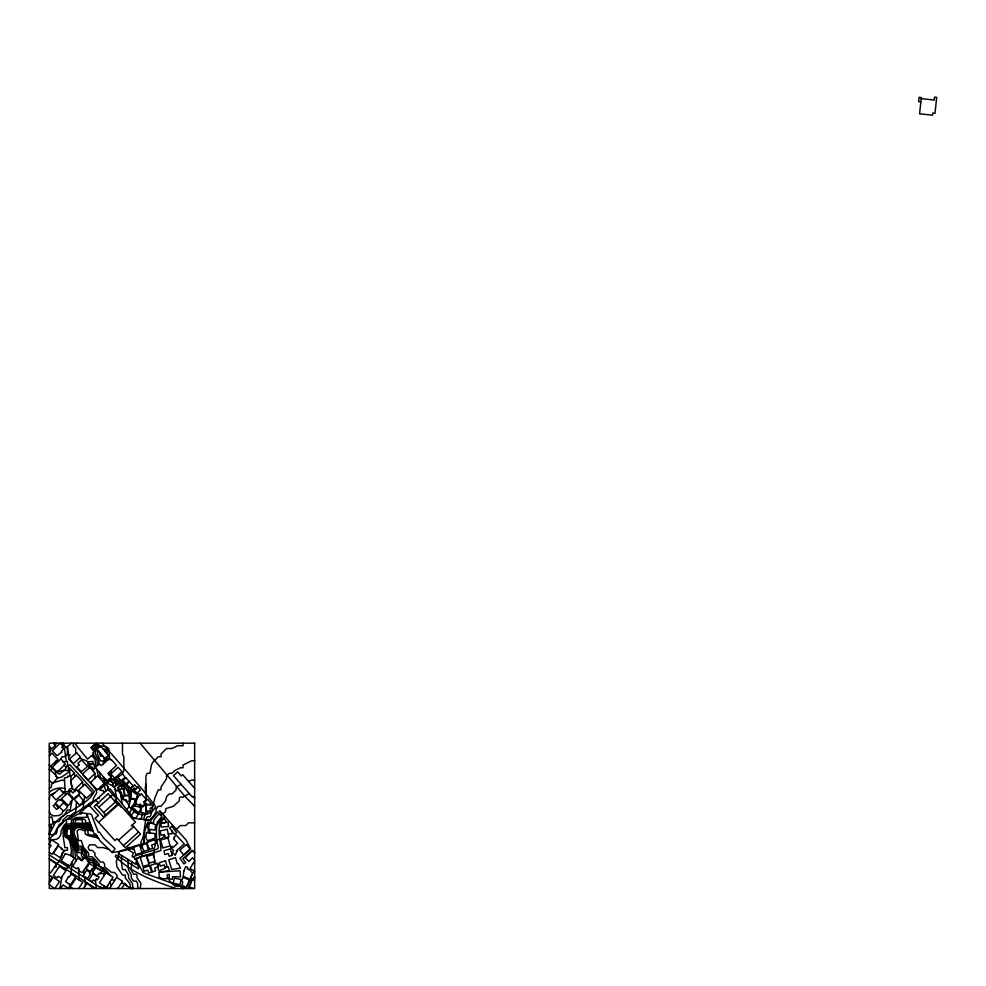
<?xml version="1.0" encoding="UTF-8"?>
<svg xmlns="http://www.w3.org/2000/svg" width="986" height="986" viewBox="0 0 986 986"><rect width="100%" height="100%" fill="white"/><g stroke="black" fill="none" stroke-linecap="round" stroke-linejoin="round"><path stroke-width="1.48" d="M142.415 812.723L141.75 817.32L140.283 819.095M72.064 800.225L70.203 809.987L67.442 809.987L64.694 814.559L61.378 817.32L59.185 821.449L52.961 821.954M72.163 798.167L72.163 796.996M69.587 884.319L69.501 888.534M84.599 796.368L82.775 810.578M116.151 796.454L115.017 788.652M149.884 829.423L149.687 832.911M63.116 810.665L61.945 813.462L59.185 815.484L53.688 815.94L50.927 814.559L49.3 811.946M76.489 801.84L75.7 811.811L70.203 815.742L67.442 815.742L62.857 820.069L62.857 822.817L57.533 828.326L56.436 833.823L50.927 834.92L49.559 833.823L49.547 831.395L51.272 830.101L50.668 826.946L51.371 826.81L51.136 825.615L49.3 825.96M70.807 874.705L72.163 861.924M155.677 824.703L154.962 830.089L148.455 829.226L149.342 822.62L153.533 823.174L153.804 820.069L158.265 814.559L161.026 814.559L165.599 811.811L165.599 809.062L166.523 808.36L173.413 806.302L179.353 800.805L179.353 798.044L180.29 797.119L183.039 797.119L189.287 793.545M137.769 888.534L137.633 883.37L136.253 881.077L133.504 881.077L131.298 877.86L131.298 875.112L128.488 869.603L127.736 859.287M139.593 807.078L139.975 804.403M183.039 743.185L183.039 745.761L177.529 745.761L172.032 748.51L166.523 748.51L161.026 754.019L161.026 756.767L158.265 756.767L152.768 762.277L151.388 765.025L150.008 773.283L147.259 773.283L145.879 776.031L146.162 800.607M145.632 813.339L143.364 819.612L149.453 820.426L152.386 818.59L157.933 811.823L161.914 816.531L157.304 822.151L156.429 828.61L156.515 839.838L158.426 847.713L157.661 848.897L135.131 855.922L133.344 856.748L133.677 857.389M86.854 813.697L86.706 817.32L75.7 817.542L71.485 820.069L71.485 822.817L70.203 823.951L67.442 823.951C59.665 829.768 64.509 839.739 64.694 847.59L67.442 847.59L67.442 850.339L64.694 850.339L62.857 852.175M73.038 857.204L72.952 848.28L70.203 839.332L65.877 836.584L65.286 831.075L65.939 828.326L67.442 826.588L70.203 826.588L75.306 822.817L75.7 819.834L81.209 819.612L82.306 820.069L82.306 822.817L86.706 824.37L90.724 824.506M66.407 766.184L65.963 768.328L59.986 774.072L57.804 773.517L49.3 765.432M139.223 812.23L136.253 817.875L133.369 818.047M134.897 805.895L135.489 803.837M140.135 888.534L140.973 883.37L137.029 877.86L137.029 875.112L136.253 874.2L133.504 874.2L131.052 869.603L131.927 861.887M49.842 751.233L49.904 755.103M50.15 750.235L50.902 748.238M73.814 743.185L72.952 745.761L75.7 748.51L75.7 753.489M63.868 802.875L64.349 801.68M49.3 799.535L49.904 795.295L55.056 792.547M64.176 869.504L64.694 868.235L67.442 868.235L67.837 864.919M49.3 838.692L53.688 834.957L59.222 824.641L91.784 801.951L92.438 802.789M50.594 770.263L52.492 767.539M60.922 758.9L65.261 764.076L59.283 770.103L56.646 771.545L52.184 767.244L60.922 758.9L61.945 756.767L64.694 756.767L67.442 754.019L67.442 746.821M88.099 806.289L89.467 803.553L91.476 803.553M92.709 802.555L93.596 798.044L96.788 792.547L95.161 787.826M122.227 804.083L120.292 792.226M136.536 811.811L133.504 812.365L131.298 815.447M148.233 848.404L148.615 847.627M50.927 769.598L50.459 770.547L49.3 769.437M78.942 869.763L78.51 870.391L81.813 872.598L82.651 872.043L89.085 862.516L87.31 860.938L87.877 859.965L84.02 857.808L81.998 860.84L77.783 858.153L72.976 865.671L73.149 866.743L76.366 868.666L78.017 867.729L78.781 868.222L78.214 869.307L78.917 869.8M132.962 805.463L129.523 813.216M54.822 745.687L56.227 743.358M97.244 864.759L95.704 867.286L102.014 870.835L103.222 868.124L97.244 864.759L95.149 861.357L92.216 858.917C88.95 859.928 85.585 856.304 86.546 853.1L81.209 846.013L78.449 846.013L77.82 842.081L74.197 833.823L74.197 831.075C75.922 824.518 84.365 828.413 87.964 831.075L87.964 833.823L89.467 834.748L97.01 835.943M142.169 846.58L140.591 848.182M49.3 881.681L52.184 877.035L49.3 875.161M60.676 888.534L62.931 884.898L68.773 888.534M194.649 877.515L193.576 879.192L190.434 877.873L193.059 872.511L194.649 872.068M117.778 888.534L122.498 881.188L116.582 877.38L109.557 888.534M131.298 888.534L132.309 888.534M78.67 888.534L82.799 882.236L76.07 878.119L70.24 886.993L72.73 888.534M49.3 883.271L53.207 877.318L59.53 881.509L54.822 888.534M121.635 888.534L124.446 884.269L130.855 888.485M49.547 838.1L51.371 839.665L49.3 844.176M49.3 848.133L51.075 845.458L49.3 844.275M83.453 888.534L87.039 883.456L92.573 887.363L91.747 888.534M81.998 812.895L81.209 814.005L78.449 814.005L72.952 816.704L70.203 819.144L67.442 819.144L66.53 820.069L66.53 822.817L63.77 825.578L61.021 831.075C61.502 834.476 59.653 838.014 56.436 839.332L51.654 839.85M194.649 876.492L193.811 877.589L194.649 878.243M86.854 813.66L94.163 834.107L95.778 833.971L100.079 840.836L112.219 852.508L115.103 848.736L103.481 837.841L99.487 832.024L98.317 832.394L91.341 814.214L79.619 812.526L95.999 799.905M126.528 849.291L127.995 847.59L133.406 847.023M49.3 769.302L56.264 775.206L55.524 776.068L57.582 777.855L52.739 783.414L49.3 780.419M49.3 751.85L50.483 750.568L49.3 749.372M56.288 761.044L55.056 762.277L55.056 764.495M56.498 864.044L59.185 861.357L61.945 855.848L61.945 853.1M129.117 806.745L126.615 809.58M143.783 851.066L141.75 853.1L141.75 855.848L136.253 859.299L134.638 859.299M155.529 842.069L158.265 839.332L161.026 839.332L164.662 835.697M173.98 829.127L177.529 828.326L180.29 825.578L185.787 825.578L188.548 822.817L194.649 822.817M118.135 783.821L114.203 787.629L116.878 790.994L118.899 789.293L117.593 787.777L119.885 785.842L114.228 780.382L108.99 779.297M49.3 833.946L55.697 822.139C66.481 810.43 87.224 805.808 94.323 791.548L70.068 764.828L68.354 765.493L68.49 772.457L60.824 777.436L57.817 777.855L55.82 775.723M49.3 755.67L51.962 753.193L57.977 759.405L50.693 766.171L49.3 764.68M139.889 845.865L141.01 844.842L141.01 842.081L143.253 836.584L145.657 820.069L147.259 816.753L150.008 816.753L151.104 814.559L154.827 798.044L158.265 789.798L161.026 789.798L161.026 787.038L166.523 778.78L166.523 776.031L169.284 773.283L172.032 773.283L174.781 770.522L180.29 767.774L183.039 767.774L183.039 765.025L191.296 760.896L194.649 760.588M122.474 773.825L117.691 777.449L121.167 780.838L125.025 777.251L122.474 773.825L123.866 770.522L123.866 756.767L122.486 754.019L122.486 743.185M154.247 816.322L149.49 820.019L133.677 818.429L110.161 788.96L108.213 788.936L89.516 805.735L98.255 815.471M98.785 807.177L112.749 794.63M98.526 815.225L95.013 818.38L114.931 840.54L117.087 838.605L125.345 847.787L140.48 834.193L132.223 824.999M114.475 800.891L116.631 798.956L107.893 789.219M103.641 812.587L115.448 801.975M98.563 822.336L119.109 803.873M132.075 818.306L131.52 817.702M131.15 825.972L135.464 822.09L115.559 799.917M118.542 840.22L133.677 826.625M123.398 845.631L138.545 832.024M49.3 792.251C53.454 788.43 59.912 787.161 65.125 788.529M56.424 743.185L55.426 744.036L54.748 743.185M52.64 783.328L51.494 784.289L51.494 787.038L49.3 788.578M53.293 782.785L61.945 780.16L64.423 780.567M77.031 743.185L75.503 744.442L87.52 759.084L93.645 754.019L92.696 752.873L94.274 751.566L90.971 747.548L96.246 743.185M188.683 781.467L191.296 780.16L194.649 780.062M128.143 849.649L130.744 848.736L134.17 849.513M51.173 839.973L49.3 839.234M49.3 817.505L51.888 816.95L53.367 823.84L49.3 824.715M49.3 834.427L49.3 833.712M62.784 761.771L67.553 761.537L67.553 765.641L66.062 767.157L63.88 765M112.219 852.508L123.817 850.745L145.115 843.252L143.722 839.357L144.782 831.124L147.875 821.967L157.255 825.257L161.889 817.788L161.396 817.172M87.618 761.882L92.98 761.426L93.054 763.632L89.332 764.113L86.706 760.896L79.558 758.148M91.378 747.215L97.503 751.258L97.503 754.019L100.473 760.896L103.222 760.896L103.493 763.595M92.08 748.904L95.383 751.258L95.383 754.019L98.526 759.516L99.179 763.977M91.23 756.015L93.041 756.767L94.964 759.516L95.888 766.898M102.827 756.151L100.473 756.151L99.266 751.825M56.448 760.896L58.827 760.896M90.552 767.774L92.043 767.774M69.649 770.522L61.945 770.522L59.185 771.902L56.436 771.902L54.612 773.763M111.48 774.725L109.36 773.283L109.273 772.235M181.091 784.289L176.161 787.038L176.161 789.798L172.032 793.927L169.284 793.927L166.523 796.676L165.599 800.805L161.026 806.302L158.265 806.302L156.071 809.062L156.071 811.811L150.846 820.069L150.846 822.817M127.28 785.016L125.247 785.016L118.234 777.979M112.86 785.941L108.731 783.981L105.564 779.236M68.737 790.353L70.77 791.265M137.017 796.947L137.843 796.947M90.182 822.977L85.523 822.817L85.523 820.069C81.875 818.047 76.846 817.554 73.346 820.069L73.346 822.817L70.203 825.578L67.442 825.578L65.051 828.326L64.423 831.075L64.891 836.584L68.675 839.332L69.92 842.081L71.473 850.339L70.943 855.799M149.157 824L147.259 824L146.47 825.578L148.393 828.326L148.073 832.714M91.242 825.935C85.77 826.416 81.32 821.745 75.7 823.446L70.203 827.611L67.442 827.611L66.037 833.823L66.851 836.584L70.203 837.619L72.693 842.081L72.693 844.842L74.837 850.339L75.737 861.357M91.673 827.131C86.016 827.611 81.53 822.349 75.7 824.234L70.203 829.016L67.442 829.016L66.777 833.823L67.442 835.734L70.203 835.734L73.74 842.081L73.74 844.842L76.982 853.1L76.982 855.848L80.704 858.596L81.172 860.31M92.092 828.326C86.238 828.893 81.789 822.879 75.7 825.023C67.886 828.191 70.24 837.003 74.714 842.081L74.714 844.842L78.449 852.545L81.209 852.545L81.555 855.848L83.342 858.818M168.249 833.823L172.032 833.823L172.032 831.075M145.866 836.584L144.511 836.584L143.241 844.645M109.002 849.414L103.222 847.59L97.725 847.59L94.964 844.842L89.467 844.842L88.087 847.59L89.467 850.339L92.216 850.339L94.964 853.1L94.964 855.848L100.473 862.047L103.222 862.047L104.602 864.106L104.602 866.854L111.48 872.363L114.228 872.363L116.989 875.112L116.989 877.639M157.292 864.106L158.265 864.106L158.265 869.603L160.817 872.154M54.427 866.854L56.436 866.854L56.436 864.426M100.473 868.062L103.222 868.062L105.983 870.071L110.481 875.593M91.76 869.603L92.721 872.092M102.495 869.751L105.983 871.599L107.474 873.633M101.804 871.205L103.222 871.205L105.564 873.411M100.473 873.46L103.222 873.46L104.048 875.728M167.275 877.86L169.21 877.86M921.22 98.625L934.223 100.017L934.531 97.121L936.7 97.355L934.999 113.254L932.83 113.02L932.596 115.189L919.593 113.797L921.281 97.528L919.112 97.294L918.644 101.632L920.813 101.866M92.524 829.522C86.46 830.2 81.974 823.47 75.7 825.911C68.416 829.066 72.114 837.496 75.7 842.081L75.7 844.842L78.449 849.944L81.209 849.944L84.981 858.14M98.526 838.359C94.126 836.325 89.023 836.966 85.178 833.823L85.178 831.075L81.209 829.509L78.449 829.509L77.081 831.075L78.449 840.516L81.209 840.516L83.687 847.59L88.617 853.1L88.617 855.848L89.467 856.76L92.216 856.76L96.985 861.357L99.093 864.106L99.093 866.854M62.019 791.388L64.694 792.152L65.606 794.79M93.004 830.853C86.78 831.371 82.22 824.296 75.7 827.057C69.353 830.483 73.79 837.829 76.76 842.081L76.76 844.842L78.449 847.985L81.209 847.985L84.932 853.1L84.932 855.848L89.467 860.544L92.216 860.544L94.964 863.12L95.864 867.027M186.527 888.534L143.093 872.672L135.969 858.954L136.376 858.202L160.94 850.511C161.075 840.084 154.703 825.146 164.995 816.889L159.633 810.812L185.972 839.862L190.668 848.872L179.982 858.35L183.914 863.921L185.713 862.676L182.903 858.67L192.245 850.388L194.649 852.656M194.649 880.646L192.245 879.709L189.398 886.981L193.367 888.534M175.754 888.534C153.865 880.88 131.841 873.288 115.276 856.316L116.212 854.961L138.311 868.777L138.853 867.742L135.969 861.9M102.852 748.67L105.983 749.422L107.154 751.258L107.154 753.896M99.759 747.018L95.248 744.011M98.44 747.548L94.422 744.689M97.651 748.152L93.571 745.391M194.649 871.242L190.051 868.518L193.872 862.06L194.649 862.516M109.076 774.774L111.171 776.031L111.171 777.128M54.181 888.534L49.3 884.393M103.308 888.534L100.042 886.352L99.512 887.067L49.3 854.998M49.3 858.646L96.086 888.534M104.578 750.777L105.329 751.677M51.371 839.665L58.692 844.546L52.196 854.344L49.3 852.409M49.3 872.105L50.52 872.93L56.621 864.13L49.3 859.188M74.258 773.234L75.022 776.5M119.737 785.669L121.66 787.038L121.66 789.01M92.77 746.069L97.158 749.261M129.339 797.341L130.189 798.044L130.189 800.681M96.431 743.185L100.128 745.761L105.983 746.587L108.731 748.51L109.692 759.035M87.446 860.704L89.467 862.503L92.216 862.503L93.818 864.106L93.818 866.263M114.573 782.453L111.48 782.144L107.955 780.197M116.385 784.067L117.063 784.856M93.189 754.401L96.801 759.516L97.614 765.37M130.657 795.714L127.502 791.327M117.704 775.551L118.234 776.832M194.649 853.001L192.245 850.696L185.269 857.82L188.893 861.431L192.492 857.783L194.649 860.236M140.123 794.839L139.001 793.73L136.253 793.73L132.716 789.564M125.259 788.603L116.989 780.85L114.228 778.928L111.171 778.78L111.171 777.399M183.039 888.879L180.29 886.118L174.781 886.118L169.284 880.621L169.284 879.118M59.234 806.942L55.376 803.097L59.283 799.399L60.01 800.114L60.627 799.486L63.72 802.727L59.259 807.041L63.609 811.108L65.347 809.58L67.578 806.782L63.782 802.789M114.758 880.215L111.455 879.66M194.649 806.314L184.678 796.035L140.135 743.185M115.991 801.495L121.327 807.435M98.427 797.723L99.155 798.537M95.765 800.114L98.846 803.528M96.357 804.477L105.687 814.867M194.649 798.377L192.862 796.368L192.258 796.898L173.425 775.637L177.665 771.878L181.239 775.933L182.681 774.651L194.649 788.258M102.162 743.185L142.255 789.244L155.702 806.523C151.166 816.765 136.721 817.468 131.237 807.978M131.101 791.351L129.893 789.798L129.893 787.654M130.83 793.397L128.168 789.798L128.168 787.038L125.247 786.853L116.003 778.78L116.003 777.104M53.675 743.185L54.871 746.131L51.506 748.99L49.3 746.279M113.291 783.87L110.395 780.271L100.054 789.33L96.603 789.749L68.847 759.109L68.28 754.08L70.08 754.906L68.626 756.385L67.381 746.648M122.868 779.26L123.46 780M74.936 789.539L75.478 790.612M121.722 882.408L122.486 883.37L125.247 883.37L126.664 885.724M104.146 777.621L104.824 781.541L108.115 787.038L108.115 789.022M105.97 784.264L108.115 787.038M121.771 795.209L117.913 790.131M118.616 786.914L118.702 789.071M125.222 799.856L129.191 805.365M93.682 771.335L92.61 768.944M119.442 790.982L118.702 789.453M94.077 867.298L94.939 868.777M71.547 743.185L65.865 747.807L63.24 743.185M61.798 743.185L64.546 749.015L66.308 761.155M72.508 787.062L71.485 785.102L70.672 776.044L67.886 776.105L67.923 777.202L64.361 777.892L65.199 791.696L68.059 791.61L69.907 788.812L72.557 788.689M109.828 882.162L111.282 885.601M95.519 880.338L96.345 888.534M154.26 861.591L155.307 863.674M89.418 767.687L88.087 765.025L88.087 762.498M96.838 769.314L98.44 776.623M105.822 791.08L103.776 783.821M82.405 782.194L83.268 785.768M108.177 759.996L107.486 756.311M99.611 772.469L100.473 778.225L103.222 778.225L103.542 782.527M107.055 760.354L106.315 757.137M103.592 757.088L104.873 762.338M105.182 757.951L106.007 761.303M84.328 873.83L83.65 870.552M107.597 885.588L107.696 888.534M153.952 857.438L153.865 850.339L155.517 843.671M111.085 770.522L111.48 773.27M135.55 803.405L135.218 798.796M104.245 886.044L104.257 888.534M103.986 792.732L103.222 790.489L100.473 790.489L100.128 787.383M148.639 840.392L148.639 841.797M145.879 809.752L145.879 810.997M133.504 798.623L133.504 799.276M133.073 888.534L132.346 883.37L128.537 877.86L128.537 875.112L125.247 869.603L122.486 869.603L121.303 861.357L121.734 855.565M130.965 888.534L129.708 883.37L125.247 877.86L125.247 875.112L122.486 875.112L116.989 866.854L116.286 861.357L118.64 855.848L118.64 853.642M118.357 887.622L118.357 888.534M94.964 773.48L94.964 778.065M87.803 864.414L87.803 865.942M85.338 885.859L84.648 876.727M79.016 879.919L78.917 870.663M76.255 796.602L76.255 797.501M61.945 876.616L59.887 888.534M145.879 792.547A17.23 17.23 0 0 1 145.879 784.289M129.376 795.69L129.265 801.519L126.381 801.347L126.344 799.843L123.57 799.856L123.496 795.912L129.376 795.69M159.177 872.129L159.066 877.084L162.407 878.699L167.238 878.846L167.361 874.508L169.309 874.57L169.173 879.118L172.414 879.204L172.501 876.677L180.438 876.924L180.068 870.786L159.177 872.129M61.773 752.035L57.052 755.72L52.233 750.864L60.109 743.185L62.808 745.995L61.736 747.178L63.56 749.163L61.329 751.085L61.773 752.035M155.061 833.589L155.098 837.977L147.481 840.824L145.731 837.385L146.52 832.517L155.061 833.589M183.766 871.23L183.322 876.443L190.212 879.29L192.923 872.696L191.358 872.043L190.655 870.33L187.254 868.937L187.858 867.458L185.701 866.558L183.766 871.23M141.516 806.708L140.998 812.452L146.187 813.45L147.888 812.181L145.768 810.923L146.396 804.699L145.558 803.713L143.278 806.733L141.516 806.708M146.495 804.564L145.866 810.849L150.02 811.268L150.353 807.916L152.14 808.101L152.436 805.155L146.495 804.564M134.762 809.272L134.638 810.27L136.573 810.714L136.388 811.725L139.581 812.291L140.776 807.374L133.603 805.562L132.728 808.717L134.762 809.272M131.212 790.464L131.064 798.377L136.573 798.931L137.473 794.889L131.212 790.464M130.571 798.87L128.932 806.573L130.941 808.397L134.145 803.726L135.526 799.56L130.571 798.87M181.104 879.574L180.007 884.627L173.277 883.136L174.386 878.095L181.104 879.574M176.851 851.423L175.261 855.33L172.254 852.003L173.548 850.339L170.615 847.418L171.872 846.235L173.031 847.455L177.628 843.313L173.635 839.049L174.584 838.285L173.77 837.447L176.309 835.154L184.271 843.868L176.309 850.943L176.851 851.423M137.892 796.811L135.402 803.8L139.149 805.131L140.283 804.132L142.206 806.289L144.954 803.861L143.451 802.148L146.384 799.547L141.294 793.792L137.892 796.811M61.699 848.416L61.255 848.934L64.337 850.672L60.084 857.61L53.392 853.309L58.31 845.902L61.699 848.416M183.1 877.281L181.72 880.424L182.804 882.519L181.769 884.886L186.218 887.499L189.472 880.079L183.1 877.281M190.039 879.722L187.094 886.34L188.757 887.08L191.703 880.461L190.039 879.722M136.968 861.974L135.834 864.315L118.32 853.445L120.514 850.758L127.268 849.106L133.344 852.89L132.112 856.329L135.932 858.917L136.968 861.974M99.192 873.3L96.542 876.258L92.327 872.696L95.716 867.618L101.94 870.995L100.116 873.842L99.192 873.3M65.298 853.679L61.317 860.79L69.735 866.115L74.369 858.103L70.191 855.281L65.298 853.679M103.16 764.212L100.942 765.555L99.401 763.768L95.235 767.49L107.08 780.961L111.307 777.276L107.942 773.492L116.496 765.432L111.319 759.553L110.802 760.046L109.803 758.961L107.794 759.676L103.16 764.212M92.413 868.493L90.86 871.168L90.108 870.65L89.603 871.377L86.053 868.641L89.356 863.563L94.471 866.657L93.078 868.876L92.413 868.493M96.369 878.982L95.05 881.077L93.313 879.98L92.216 881.694L89.048 879.685L93.078 873.3L99.155 877.133L97.528 879.722L96.369 878.982M89.011 764.668L90.848 767.009L91.772 766.788L93.115 769.511L94.459 768.821L93.966 764.15L89.011 764.668M89.936 872.351L89.43 873.14L90.527 873.855L87.495 878.563L83.107 875.716L86.657 870.219L89.936 872.351M75.626 876.874L70.45 884.886L65.643 881.767L68.527 876.455L69.34 876.973L71.238 874.04L75.626 876.874M106.032 872.696L99.389 882.877L106.389 887.437L113.033 877.257L106.032 872.696M59.53 866.3L53.343 875.358L57.065 877.922L58.223 876.234L60.935 878.095L65.963 870.724L59.53 866.3M116.459 783.956L114.191 787.284L112.108 785.189L114.647 782.379L116.459 783.956M120.169 789.33L119.552 792.362L121.253 792.054L121.82 795.554L124.667 795.271L123.238 788.652L120.169 789.33M163.959 818.355L160.595 822.583L161.507 823.285L164.637 823.002L166.363 821.326L163.959 818.355M70.869 802.69L68.194 805.55L61.452 798.771L67.307 793.163L73.112 799.153L70.24 802.074L70.869 802.69M134.01 788.196L132.173 790.131L130.682 788.467L134.614 784.77L137.153 787.703L135.489 789.392L134.01 788.196M91.538 781.565L90.416 782.736L96.542 789.293L98.193 789.256L104.245 783.365L97.602 775.723L91.538 781.565M76.304 775.206L70.61 780.949L72.126 788.245L74.172 790.304L82.75 781.849L76.304 775.206M150.969 803.356L149.749 804.539L146.47 804.329L144.486 802.049L147.69 799.313L150.969 803.356M129.388 781.725L126.627 784.363L130.386 788.159L133.085 785.793L129.388 781.725M79.126 764.816L76.957 766.874L81.431 771.742L87.557 766.405L81.665 759.935L77.906 763.201L79.126 764.816M95.013 773.443L87.951 780.123L82.479 774.084L89.936 767.207L95.013 773.443M74.381 773.11L70.869 776.389L69.932 775.378L69.488 767.811L74.381 773.11M71.066 790.982L68.687 793.212L73.827 798.796L79.755 793.434L76.501 789.687L72.853 792.954L71.066 790.982M84.858 784.289L78.547 790.156L86.448 798.266L92.61 792.621L84.858 784.289M122.005 771.619L114.77 778.237L110.765 773.899L118.135 767.318L122.005 771.619M137.793 786.976L134.269 790.193L137.005 793.2L140.53 789.996L137.793 786.976M108.152 793.866L94.101 806.499L103.444 816.889L117.494 804.256L108.152 793.866M58.47 807.744L56.596 809.42L53.096 805.796L55.093 804.046L58.47 807.744M125.962 777.769L122.819 780.567L126.035 783.759L129.018 781.208L125.962 777.769M76.6 752.688L69.402 759.047L73.383 763.595L80.581 757.236L76.6 752.688M78.942 795.16L74.172 799.326L79.533 805.143L83.095 802.222L82.294 801.187L83.181 800.435L78.942 795.16M59.616 788.603L51.925 795.271L55.955 799.929L63.646 793.262L59.616 788.603M186.366 844.521L179.822 850.166L183.679 854.837L190.298 849.192L186.366 844.521M171.724 826.293L169.58 828.006L174.67 834.353L176.802 832.64L171.724 826.293M99.068 747.08L96.776 748.793L104.627 758.345L108.559 755.547L101.361 746.87L99.068 747.08M158.08 866.694L154.765 868.062L155.591 870.872L152.411 871.92L150.377 865.425L156.971 863.083L158.08 866.694M164.982 868.383L160.324 870.145L160.743 871.883L169.432 870.663L168.15 866.706L164.785 867.433L164.982 868.383M148.701 849.735L143.931 851.46L141.676 845.199L146.433 843.486L148.701 849.735M154.654 839.628L146.766 842.475L149.293 849.488L152.744 848.243L151.61 845.076L156.034 843.486L154.654 839.628M172.304 855.269L169.235 856.353L168.31 853.543L164.773 854.542L163.984 850.745L170.184 848.884L172.304 855.269M127.182 790.291L126.122 788.356L123.694 789.047L124.975 795.369L128.858 795.221L127.182 790.291M149.441 865.757L143.13 867.939L144.005 871.267L147.727 870.108L148.676 872.992L151.671 872.117L149.441 865.757M165.512 860.741L159.227 862.787L160.262 866.09L164.169 864.882L164.835 867.088L167.078 866.571L165.512 860.741M155.122 861.32L149.33 863.157L146.778 856.39L153.101 854.603L155.122 861.32M175.459 857.709L168.754 859.767L171.749 869.455L180.524 868.124L178.306 863.588L177.357 863.884L175.459 857.709M139.507 844.62L133.258 846.53L135.698 854.566L141.959 852.668L139.507 844.62M146.298 855.281L140.197 857.08L142.982 866.472L149.083 864.66L146.298 855.281M167.916 837.952L160.533 840.023L162.764 847.972L170.147 845.889L167.916 837.952M167.213 829.312L160.04 830.964L161.038 835.302L164.391 834.526L165.118 837.73L168.951 836.855L167.213 829.312M168.483 826.478L161.211 827.044L160.878 822.829L168.15 822.275L168.483 826.478M123.188 799.153L120.748 796.22L123.065 796.133L123.188 799.153M194.649 743.185L49.3 743.185L49.3 888.534L194.649 888.534L194.649 743.185"/></g></svg>
